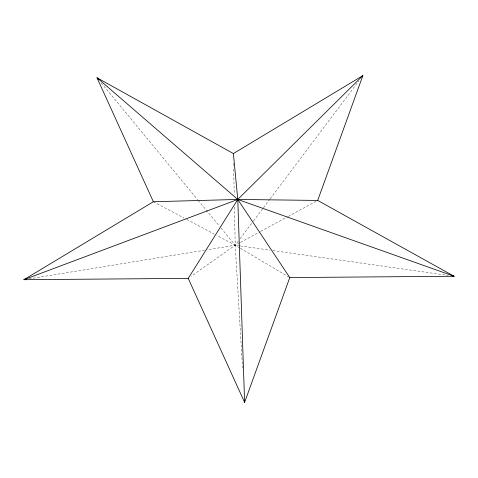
<?xml version="1.0" encoding="UTF-8"?>
<svg xmlns="http://www.w3.org/2000/svg" width="478" height="478" viewBox="0 0 478 478"><rect width="100%" height="100%" fill="white"/><g stroke="black" fill="none" stroke-linecap="round" stroke-linejoin="round"><path stroke-width="0.36" stroke-dasharray="2.39 1.79" d="M238.343 241.061L235.212 245.226L191.272 276.224M240.135 238.677L253.125 221.422M253.573 220.824L262.978 208.33M263.426 207.733L269.7 199.398M270.148 198.806L358.829 80.973M239.795 242.734L235.212 245.226L207.231 249.791M240.446 242.382L260.086 231.716M260.743 231.358L287.577 216.785M288.234 216.426L317.039 200.784M29.056 278.853L204.285 250.269M239.633 245.853L235.212 245.226L216.881 235.487M240.368 245.955L269.849 250.137M272.795 250.556L448.203 275.424M153.372 201.74L184.144 218.093M186.761 219.486L214.258 234.095M239.705 247.891L235.212 245.226L220.011 226.805M240.344 248.267L289.136 277.186M101.252 82.915L197.683 199.756M198.161 200.33L219.533 226.231M242.561 368.12L235.212 245.226L234.441 206.472M233.581 163.255L233.623 165.49M233.7 169.218L234.202 194.552"/><path stroke-width="0.72" d="M317.691 200.431L362.856 75.614L237.769 199.451L188.224 278.381L244.611 402.386L289.776 277.569L237.769 199.451L96.98 77.741L153.372 201.74L237.769 199.451L317.691 200.431L454.1 276.26L289.776 277.569M361.96 76.809L362.856 75.614L233.389 153.563L96.98 77.741L98.402 79.462M153.372 201.74L23.9 279.69L188.224 278.381M26.111 279.331L23.9 279.69L237.769 199.451L454.1 276.26L452.624 276.051M233.389 153.563L237.769 199.451L244.611 402.386"/></g></svg>
